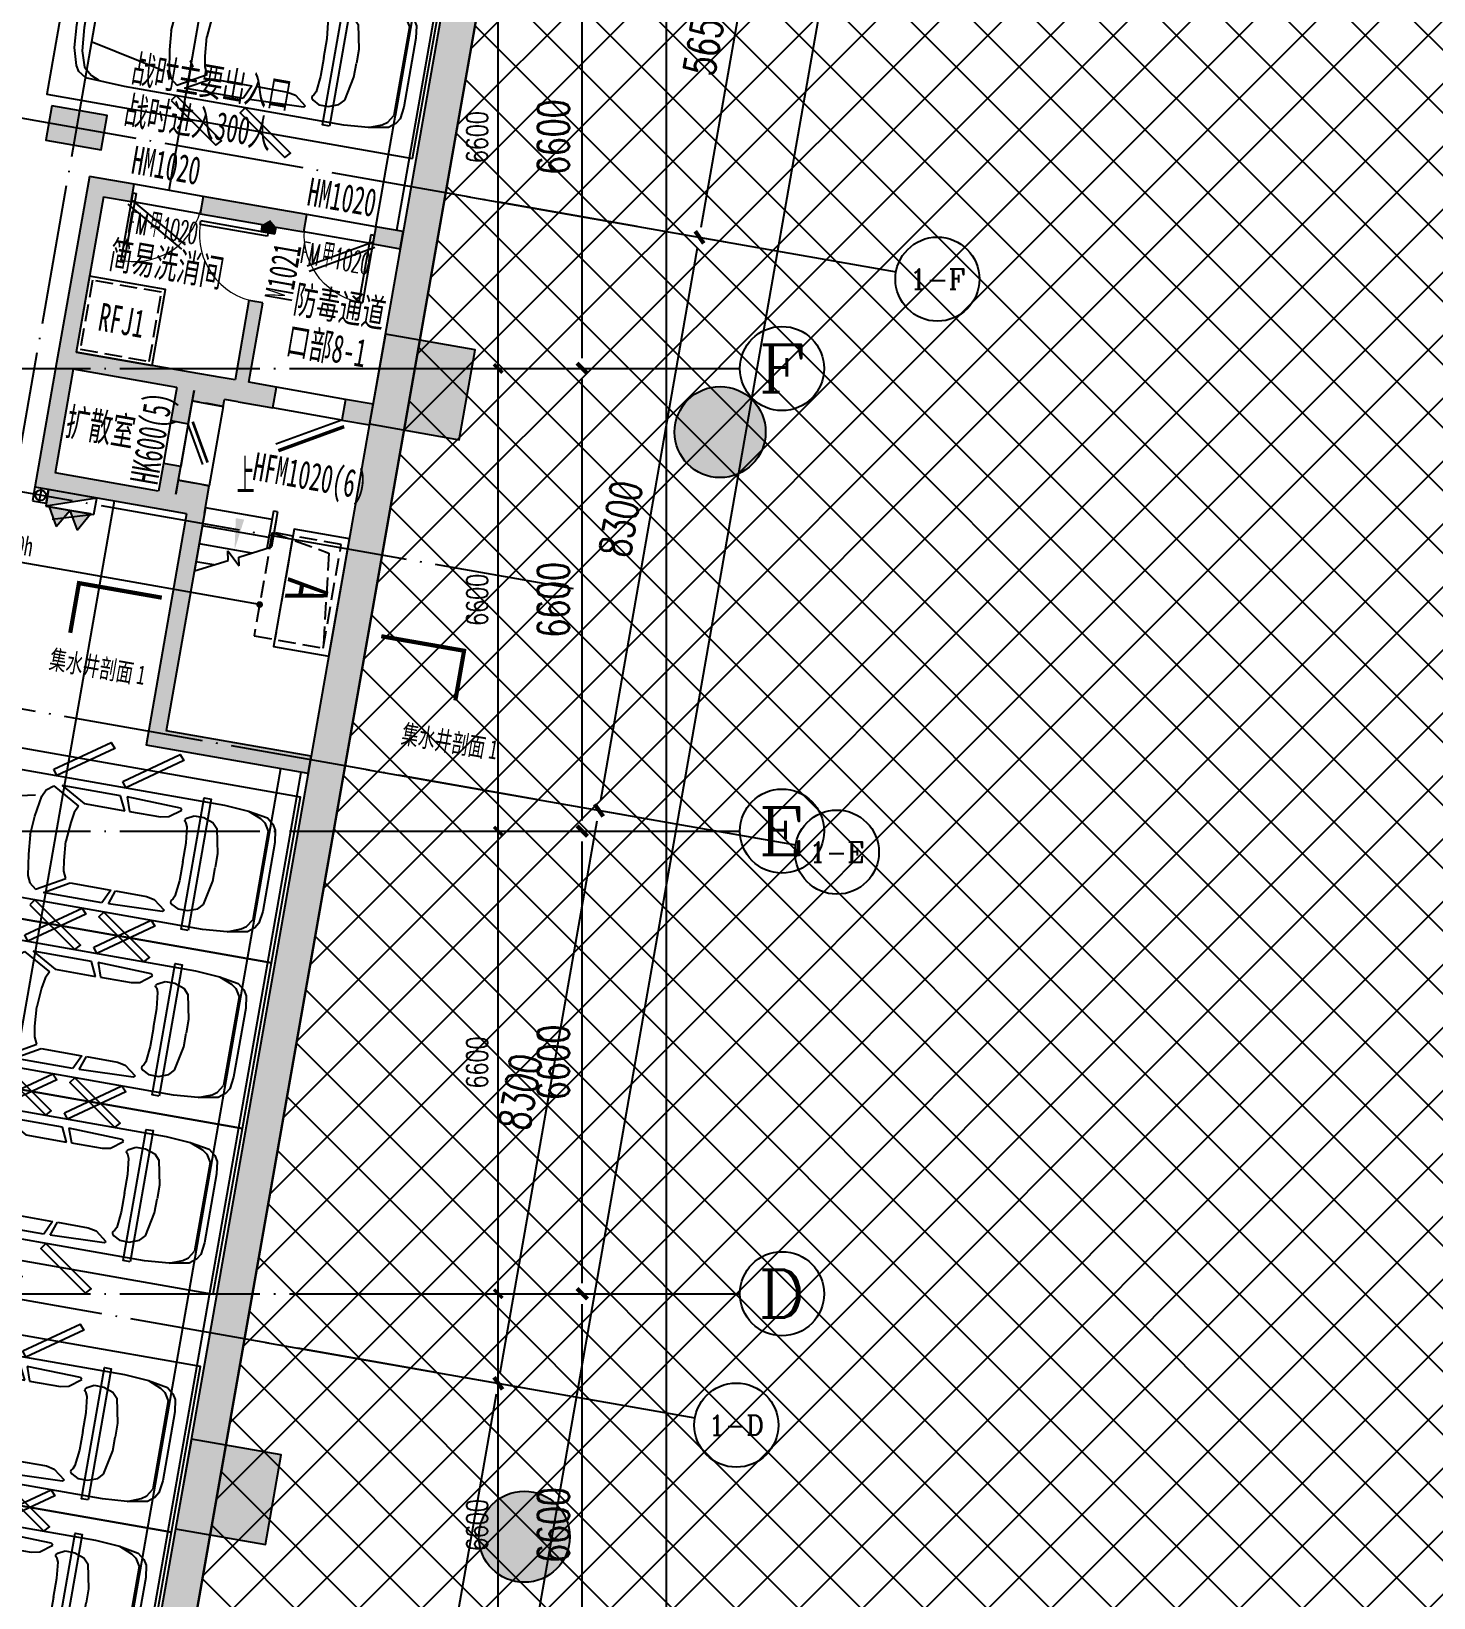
# Model space of a CAD drawing. Header units: millimetres. Extents: x 12325263 to 13848842, y -1463133 to 573208.
# Drawn here: x 12616184 to 12636197, y -1372023 to -1349676 of the extents above; entities that cross this region are included whole.
import ezdxf
from ezdxf.enums import TextEntityAlignment as Align

# ---------------------------------------------------------------- set-up
doc = ezdxf.new("R2010")
doc.units = ezdxf.units.MM
doc.header["$LTSCALE"] = 1000
for name, pattern in [('DASH', [0.35, 0.25, -0.1]), ('DOTE', [2.42, 2, -0.2, 0.02, -0.2]), ('地下室负三层平面图$0$-3F平面$0$$AUDIT_BAD_LTYPE2', [0])]:
    doc.linetypes.add(name, pattern=pattern)
for name, color, linetype in [('#s-灭火器', 20, 'Continuous'), ('A-ANNO-SYMB', 3, 'Continuous'), ('A-ANNO-TEXT', 7, 'Continuous'), ('A-AXIS', 16, 'DOTE'), ('A-COLS', 6, 'Continuous'), ('A-WALL', 5, 'Continuous'), ('A-WALL-PATT', 8, 'Continuous'), ('A_WALL(防火墙)', 151, 'Continuous'), ('AXIS', 3, 'Continuous'), ('AXIS_TEXT', 7, 'Continuous'), ('COLUMN', 5, 'Continuous'), ('DIM_SYMB', 3, 'Continuous'), ('DOOR_FIRE', 1, 'Continuous'), ('DOOR_FIRE_TEXT', 7, 'Continuous'), ('EQUIP_消火栓', 7, 'Continuous'), ('J-集水井', 40, 'Continuous'), ('PUB_DIM', 83, 'Continuous'), ('PUB_HATCH', 8, 'Continuous'), ('PUB_TEXT', 7, 'Continuous'), ('TH_TEXT', 7, 'Continuous'), ('VPIPE-消防中', 3, 'Continuous'), ('WINDOW_TEXT', 7, 'Continuous'), ('人防墙', 6, 'Continuous'), ('人防门', 60, 'Continuous'), ('人防门编号', 73, 'Continuous'), ('人防集水井', 62, 'Continuous'), ('商业酒店共享车位', 53, 'Continuous'), ('水条件', 1, 'Continuous'), ('水沟+分水线', 133, 'Continuous')]:
    doc.layers.add(name, color=color, linetype=linetype)
doc.layers.add('人防口部编号', color=2, linetype='Continuous', lineweight=15)
doc.layers.add('人防文字', color=3, linetype='Continuous', lineweight=15)
doc.styles.add('-黑体', font='simhei.ttf')
doc.styles.add('_TCH_AXIS', font='COMPLEX', dxfattribs={"bigfont": 'GBCBIG'})
doc.styles.add('_TCH_DIM', font='SIMPLEX.shx', dxfattribs={"width": 0.7, "bigfont": 'GBCBIG.shx'})
doc.styles.add('_TCH_DIM_T3', font='SIMPLEX.shx', dxfattribs={"width": 0.705882, "bigfont": 'GBCBIG.shx'})
doc.styles.add('_TCH_WINDOW', font='SIMPLEX', dxfattribs={"width": 0.7, "height": 3.5, "bigfont": 'GBCBIG'})
doc.styles.add('COMPLEX', font='COMPLEX')
doc.styles.add('宋体', font='', dxfattribs={"width": 0.65})
doc.styles.add('标注宋体', font='', dxfattribs={"width": 0.6})
doc.styles.get('宋体').set_extended_font_data('SimSun')
doc.styles.get('标注宋体').set_extended_font_data('NSimSun')
doc.dimstyles.new('_TCH_ARCH&&120', dxfattribs={"dimtxt": 306, "dimasz": 120, "dimexe": 300, "dimexo": 360, "dimgap": 147, "dimtad": 1, "dimdec": 0, "dimzin": 0, "dimdsep": 46, "dimtxsty": '_TCH_DIM_T3', "dimblk": 'ARCHTICK', "dimcen": 0.09, "dimclrt": 7, "dimazin": 2, "dimtfac": 1, "dimtdec": 0, "dimtix": 1, "dimtmove": 2, "dimatfit": 3, "dimfxl": 1, "dimfxlon": 1, "dimtolj": 1, "dimtzin": 0, "dimarcsym": 0})
doc.dimstyles.new('_TCH_ARCH&&150', dxfattribs={"dimtxt": 446.25, "dimasz": 150, "dimexe": 375, "dimexo": 450, "dimgap": 189.375, "dimtad": 1, "dimdec": 0, "dimzin": 0, "dimdsep": 46, "dimtxsty": '_TCH_DIM_T3', "dimblk": 'asdggshdfhsg_ArchTick', "dimcen": 0.09, "dimclrt": 7, "dimazin": 2, "dimtfac": 1, "dimtdec": 0, "dimtix": 1, "dimtmove": 2, "dimatfit": 3, "dimfxl": 1, "dimtolj": 1, "dimtzin": 0, "dimarcsym": 0})

# ---------------------------------------------------------------- blocks, each defined once
blk = doc.blocks.new('asdgafgfadagagfdhdagdgfasdgagadfgsdhgdRFJ1')
at = {"layer": '人防集水井'}
blk.add_lwpolyline([(-50, -1050), (1050, -1050), (1050, 50), (-50, 50)], close=True, dxfattribs=at)
at = {"layer": '人防集水井', "linetype": 'DASH'}
blk.add_lwpolyline([(0, -1000), (1000, -1000), (1000, 0), (0, 0)], close=True, dxfattribs=at)
at = {"layer": '人防集水井', "style": '标注宋体', "width": 0.6}
blk.add_text('RFJ1', height=400, dxfattribs=at).set_placement((186, -691))
blk = doc.blocks.new('asdgafgfadagagfdhdagdgf$DorLib2D$00000001')
for p, q in [((0.45, 0.975), (0.5, 0.975)), ((0.45, 0), (0.45, 0.975)), ((0.5, 0), (0.5, 0.975)), ((0.5, 0), (0.45, 0))]:
    blk.add_line(p, q)
at = {"lineweight": 13}
blk.add_arc((0.475, 0), 0.975, 91.4693, 180, dxfattribs=at)
blk = doc.blocks.new('asdgafgfadagagfdhdagdgfasdgagasdgdfgdsfh$DorLib2D$00000179')
at = {"color": 0}
for p, q in [((-0.54, 0.169), (0.326, 0.669)), ((-0.5, 0.1), (0.366, 0.6))]:
    blk.add_line(p, q, dxfattribs=at)
blk = doc.blocks.new('asdgafgfadagagfdhdagdgfasdgagasdgdfgdsfh$DorLib2D$00000190')
at = {"color": 0}
blk.add_line((-0.5, 0.187), (0.366, 0.687), dxfattribs=at)
at = {"color": 0, "const_width": 0.0625}
blk.add_lwpolyline([(-0.562, 0.296), (0.304, 0.796)], dxfattribs=at)
blk = doc.blocks.new('asdgafgfadagagfdhdagdgfasdgagasdgdfgdsfh$DorLib2D$00000191')
at = {"color": 0}
blk.add_line((-0.5, 0.15), (0.366, 0.65), dxfattribs=at)
at = {"color": 0, "const_width": 0.05}
blk.add_lwpolyline([(-0.55, 0.237), (0.316, 0.737)], dxfattribs=at)
blk = doc.blocks.new('asdgafgf20230228-rf3')
at = {"layer": 'PUB_HATCH'}
for points in [[(74238, 8301), (74035, 8590), (73568, 5931), (73741, 5952), (73849, 6085)], [(74238, 8301), (74632, 8232), (74675, 8478), (74035, 8590)], [(76645, 8132), (75660, 8305), (75617, 8059), (76503, 7903), (76616, 7968)], [(76700, 7869), (77094, 7799), (77137, 8046), (76645, 8132), (76616, 7968)], [(76503, 7903), (76486, 7805), (76683, 7770), (76700, 7869), (76616, 7968)], [(78516, 7804), (78122, 7873), (78079, 7627), (78473, 7557)], [(76311, 5653), (76510, 6785), (76313, 6820), (76114, 5687), (76195, 5571)], [(75429, 5638), (75474, 5800), (73849, 6085), (73741, 5952), (73805, 5839), (75283, 5579)], [(73741, 5952), (73568, 5931), (73257, 4158), (73546, 4361), (73805, 5839)], [(75283, 5579), (75200, 5107), (75446, 5063), (75529, 5536), (75429, 5638)], [(75803, 5556), (75917, 5722), (75474, 5800), (75429, 5638), (75529, 5536)], [(76195, 5571), (76114, 5687), (75917, 5722), (75803, 5556), (75964, 5409), (76161, 5374)], [(76161, 5374), (76653, 5288), (76705, 5583), (76311, 5653), (76195, 5571)], [(75529, 5536), (75503, 5388), (75946, 5310), (75964, 5409), (75803, 5556)], [(78084, 5341), (77690, 5410), (77638, 5115), (78032, 5046)], [(75270, 4059), (75339, 4453), (75093, 4496), (75023, 4102), (75140, 3997)], [(75140, 3997), (75023, 4102), (73546, 4361), (73257, 4158), (75128, 3830)], [(75678, 3784), (75747, 4178), (75304, 4256), (75270, 4059), (75457, 3873)], [(75457, 3873), (75270, 4059), (75140, 3997), (75128, 3830), (75423, 3778)], [(75457, 3873), (75423, 3778), (74844, 478), (75133, 681), (75678, 3784)], [(77202, 318), (75133, 681), (74844, 478), (77159, 72)]]:
    blk.add_hatch(color=256, dxfattribs=at).paths.add_polyline_path(points)
at = {"layer": 'DIM_SYMB'}
blk.add_lwpolyline([(76219, 3902, 0, 0, 0), (76107, 3262, 0, 120, 0), (76185, 3705, 0, 0, 0)], format="xyseb", dxfattribs=at)
at = {"layer": '人防墙'}
for p, q in [((74035, 8590), (73568, 5931)), ((74675, 8478), (74035, 8590)), ((74238, 8301), (73849, 6085)), ((74238, 8301), (74632, 8232)), ((74632, 8232), (74675, 8478)), ((75660, 8305), (75617, 8059)), ((76645, 8132), (75660, 8305)), ((75617, 8059), (76503, 7903)), ((77137, 8046), (76645, 8132)), ((77094, 7799), (77137, 8046)), ((76503, 7903), (76486, 7805)), ((76683, 7770), (76700, 7869)), ((76700, 7869), (77094, 7799)), ((78122, 7873), (78079, 7627)), ((78516, 7804), (78122, 7873)), ((76486, 7805), (76683, 7770)), ((78079, 7627), (78473, 7557)), ((78473, 7557), (78516, 7804)), ((76313, 6820), (76114, 5687)), ((76311, 5653), (76510, 6785)), ((76510, 6785), (76313, 6820)), ((75474, 5800), (73849, 6085)), ((73568, 5931), (73257, 4158)), ((73805, 5839), (73546, 4361)), ((75283, 5579), (73805, 5839)), ((75917, 5722), (75474, 5800)), ((76114, 5687), (75917, 5722)), ((76705, 5583), (76311, 5653)), ((75283, 5579), (75200, 5107)), ((75446, 5063), (75529, 5536)), ((75529, 5536), (75503, 5388)), ((75503, 5388), (75946, 5310)), ((75529, 5536), (75529, 5536)), ((75946, 5310), (75964, 5409)), ((76161, 5374), (75964, 5409)), ((76161, 5374), (76653, 5288)), ((76653, 5288), (76705, 5583)), ((77690, 5410), (77638, 5115)), ((78084, 5341), (77690, 5410)), ((78032, 5046), (78084, 5341)), ((75200, 5107), (75446, 5063)), ((77638, 5115), (78032, 5046)), ((75093, 4496), (75023, 4102)), ((75339, 4453), (75093, 4496)), ((75023, 4102), (73546, 4361)), ((75270, 4059), (75339, 4453)), ((75304, 4256), (75270, 4059)), ((75747, 4178), (75304, 4256)), ((75128, 3830), (73257, 4158)), ((75270, 4059), (75270, 4059)), ((75678, 3784), (75747, 4178)), ((75423, 3778), (75128, 3830)), ((75423, 3778), (74844, 478)), ((75678, 3784), (75133, 681)), ((77202, 318), (75133, 681)), ((77159, 72), (74844, 478)), ((77159, 72), (77202, 318))]:
    blk.add_line(p, q, dxfattribs=at)
at = {"layer": '人防门'}
for p, q in [((75660, 8305), (74675, 8478)), ((75617, 8059), (74632, 8232)), ((78122, 7873), (77137, 8046)), ((78079, 7627), (77094, 7799)), ((75503, 5388), (75304, 4256)), ((77690, 5410), (76705, 5583)), ((75946, 5310), (75747, 4178)), ((77638, 5115), (76653, 5288)), ((75200, 5107, 10), (75093, 4496, 10)), ((75446, 5063, 10), (75339, 4453, 10)), ((75692, 3863), (75534, 2963)), ((76643, 3696), (75692, 3863)), ((76663, 3814), (76570, 3284)), ((76722, 3804), (76635, 3304)), ((76722, 3804), (76663, 3814)), ((76598, 3440), (75647, 3607)), ((76702, 3685), (76635, 3304)), ((76356, 3218), (75602, 3350)), ((76018, 3113), (76012, 3248)), ((76012, 3248), (76175, 3034)), ((76170, 3160), (76635, 3304)), ((76175, 3034), (76170, 3160)), ((75534, 2963), (76018, 3113)), ((75812, 3050), (75557, 3094))]:
    blk.add_line(p, q, dxfattribs=at)
at = {"layer": '人防门', "linetype": 'DASH'}
for p, q in [((75946, 5310), (75503, 5388)), ((75304, 4256), (75747, 4178))]:
    blk.add_line(p, q, dxfattribs=at)
at = {"layer": '人防门'}
for name, p, xscale, yscale, zscale, rotation in [('asdgafgfadagagfdhdagdgfasdgagasdgdfgdsfh$DorLib2D$00000179', (75146, 8268), -1000, 1000, 250, 170.0409676875077), ('asdgafgfadagagfdhdagdgfasdgagasdgdfgdsfh$DorLib2D$00000179', (77608, 7836), 1000, 1000, 250, 170.0409676875059), ('asdgafgfadagagfdhdagdgfasdgagasdgdfgdsfh$DorLib2D$00000191', (77171, 5349), 1000, 1000, 300, 170.0409676875128), ('asdgafgfadagagfdhdagdgfasdgagasdgdfgdsfh$DorLib2D$00000190', (75269, 4780), 620, 620, 250, 260.0409676875417)]:
    blk.add_blockref(name, p, dxfattribs=dict(at, xscale=xscale, yscale=yscale, zscale=zscale, rotation=rotation))
ref = blk.add_blockref('asdgafgfadagagfdhdagdgf$DorLib2D$00000001', (76498, 7295), dxfattribs=dict(at, xscale=-1000, yscale=-1000, zscale=200, rotation=260.0409676875277))
ref.add_attrib('A', 'M1021', (76924, 6794), dxfattribs={"layer": 'WINDOW_TEXT', "height": 396.5, "rotation": 80.041, "style": '标注宋体', "width": 0.6})
at = {"layer": '人防集水井', "rotation": 350.0407726144446}
blk.add_blockref('asdgafgfadagagfdhdagdgfasdgagadfgsdhgdRFJ1', (74079, 7110), dxfattribs=at)
at = {"layer": 'TH_TEXT', "style": '_TCH_DIM', "width": 0.7}
blk.add_text('上', height=506, dxfattribs=at).set_placement((76137, 4057))
at = {"layer": '人防口部编号', "style": '标注宋体', "width": 0.6}
blk.add_text('口部8-1', height=400, rotation=350.0412, dxfattribs=at).set_placement((76825, 6063))
at = {"layer": '人防文字', "style": '标注宋体', "width": 0.6}
for s, rotation, p in [('战时主要出入口', 350.0412, (74619, 9942)), ('战时进入300人', 350.0412, (74514, 9352)), ('简易洗消间', 350.0412, (74296, 7289)), ('防毒通道', 350.0412, (76930, 6653)), ('扩散室', 350.0414, (73679, 4906, -31))]:
    blk.add_text(s, height=400, rotation=rotation, dxfattribs=at).set_placement(p)
at = {"layer": '人防门编号', "style": '标注宋体', "width": 0.6}
for s, rotation, p in [('HM1020', 350.0412, (74617, 8637)), ('HM1020', 350.0412, (77126, 8182)), ('HK600(5)', 80.041, (75005, 4177, -32)), ('HFM1020(6)', 350.0412, (76349, 4264, 0))]:
    blk.add_text(s, height=400, rotation=rotation, dxfattribs=at).set_placement(p)
blk = doc.blocks.new('_FZH')
blk.add_lwpolyline([(-0.5, -0.5), (0.5, -0.5), (0.5, 0.5), (-0.5, 0.5)], close=True)
at = {"layer": 'PUB_HATCH'}
blk.add_solid([(-0.5, -0.5), (0.5, -0.5), (-0.5, 0.5), (0.5, 0.5)], dxfattribs=at)
blk = doc.blocks.new('asdgadfg')
at = {"layer": 'A-COLS', "xscale": 500.00000000031, "yscale": 800.0000000025686, "zscale": 800.0000000025686, "rotation": 260.0413192127111}
blk.add_blockref('_FZH', (12532, 34833), dxfattribs=at)
blk = doc.blocks.new('asdfsafd')
at = {"layer": 'PUB_HATCH'}
blk.add_hatch(color=256, dxfattribs=at).paths.add_polyline_path([(34021, 100), (34441, -400), (48544, 79918), (48244, 80140), (48051, 80005)])
at = {"layer": 'A-WALL'}
for p, q in [((34021, 100), (48051, 80005)), ((34441, -400), (48544, 79918))]:
    blk.add_line(p, q, dxfattribs=at)
blk = doc.blocks.new('_AXISO')
blk.add_circle((0, 0), 0.5)
at = {"layer": 'AXIS_TEXT', "style": 'COMPLEX', "width": 1.041667}
blk.add_attdef('A', text='', height=0.56, dxfattribs=at).set_placement((-0.25, -0.28), (0.25, -0.28), align=Align.FIT)
blk = doc.blocks.new('asdggshdfhsg_ArchTick')
at = {"color": 0, "linetype": 'ByBlock', "const_width": 0.4}
blk.add_lwpolyline([(-0.5, -0.5), (0.5, 0.5)], dxfattribs=at)
blk = doc.blocks.new('*D5440')
at = {"layer": 'AXIS', "color": 0, "lineweight": -2, "transparency": 16777216}
for p, q in [((30691, 89948), (32623, 89608)), ((16040, -2664), (32227, 89526)), ((14452, -2538), (16384, -2877))]:
    blk.add_line(p, q, dxfattribs=at)
at = {"layer": 'Defpoints', "color": 0, "transparency": 16777216}
for p in [(30248, 90025), (32253, 89673), (14009, -2460)]:
    blk.add_point(p, dxfattribs=at)
at = {"layer": 'AXIS', "color": 0, "lineweight": -2, "transparency": 16777216, "xscale": 150, "yscale": 150, "zscale": 150}
for p, rotation in [((32253, 89673), 80.04131921271002), ((16015, -2812), 260.04131921271)]:
    blk.add_blockref('asdggshdfhsg_ArchTick', p, dxfattribs=dict(at, rotation=rotation))
at = {"layer": 'AXIS', "color": 7, "transparency": 16777216, "insert": (23728, 43502), "char_height": 446.2, "attachment_point": 5, "rotation": 80.0413, "style": '_TCH_DIM_T3'}
blk.add_mtext('\\A1;93900', dxfattribs=at)
blk = doc.blocks.new('*D5443')
at = {"layer": 'AXIS', "color": 0, "lineweight": -2, "transparency": 16777216}
for p, q in [((18759, 21987), (19575, 21844)), ((17796, 13882), (19179, 21761)), ((17323, 13812), (18139, 13669))]:
    blk.add_line(p, q, dxfattribs=at)
at = {"layer": 'Defpoints', "color": 0, "transparency": 16777216}
for p in [(18315, 22065), (19205, 21909), (16880, 13890)]:
    blk.add_point(p, dxfattribs=at)
at = {"layer": 'AXIS', "color": 0, "lineweight": -2, "transparency": 16777216, "xscale": 150, "yscale": 150, "zscale": 150}
for p, rotation in [((19205, 21909), 80.04131921271005), ((17770, 13734), 260.0413192127101)]:
    blk.add_blockref('asdggshdfhsg_ArchTick', p, dxfattribs=dict(at, rotation=rotation))
at = {"layer": 'AXIS', "color": 7, "transparency": 16777216, "insert": (18081, 17893), "char_height": 446.2, "attachment_point": 5, "rotation": 80.0413, "style": '_TCH_DIM_T3'}
blk.add_mtext('\\A1;8300', dxfattribs=at)
blk = doc.blocks.new('*D5444')
at = {"layer": 'AXIS', "color": 0, "lineweight": -2, "transparency": 16777216}
for p, q in [((20194, 30162), (21010, 30019)), ((19231, 22057), (20615, 29936)), ((18759, 21987), (19575, 21844))]:
    blk.add_line(p, q, dxfattribs=at)
at = {"layer": 'Defpoints', "color": 0, "transparency": 16777216}
for p in [(19751, 30240), (20641, 30084), (18315, 22065)]:
    blk.add_point(p, dxfattribs=at)
at = {"layer": 'AXIS', "color": 0, "lineweight": -2, "transparency": 16777216, "xscale": 150, "yscale": 150, "zscale": 150}
for p, rotation in [((20641, 30084), 80.04131921271001), ((19205, 21909), 260.04131921271)]:
    blk.add_blockref('asdggshdfhsg_ArchTick', p, dxfattribs=dict(at, rotation=rotation))
at = {"layer": 'AXIS', "color": 7, "transparency": 16777216, "insert": (19517, 26068), "char_height": 446.2, "attachment_point": 5, "rotation": 80.0413, "style": '_TCH_DIM_T3'}
blk.add_mtext('\\A1;8300', dxfattribs=at)
blk = doc.blocks.new('*D5445')
at = {"layer": 'AXIS', "color": 0, "lineweight": -2, "transparency": 16777216}
for p, q in [((21629, 38337), (22446, 38194)), ((20667, 30231), (22050, 38111)), ((20194, 30162), (21010, 30019))]:
    blk.add_line(p, q, dxfattribs=at)
at = {"layer": 'Defpoints', "color": 0, "transparency": 16777216}
for p in [(21186, 38415), (22076, 38259), (19751, 30240)]:
    blk.add_point(p, dxfattribs=at)
at = {"layer": 'AXIS', "color": 0, "lineweight": -2, "transparency": 16777216, "xscale": 150, "yscale": 150, "zscale": 150}
for p, rotation in [((22076, 38259), 80.04131921271002), ((20641, 30084), 260.04131921271)]:
    blk.add_blockref('asdggshdfhsg_ArchTick', p, dxfattribs=dict(at, rotation=rotation))
at = {"layer": 'AXIS', "color": 7, "transparency": 16777216, "insert": (20952, 34243), "char_height": 446.2, "attachment_point": 5, "rotation": 80.0413, "style": '_TCH_DIM_T3'}
blk.add_mtext('\\A1;8300', dxfattribs=at)
blk = doc.blocks.new('*D5446')
at = {"layer": 'AXIS', "color": 0, "lineweight": -2, "transparency": 16777216}
for p, q in [((22606, 43902), (23423, 43759)), ((22102, 38406), (23027, 43676)), ((21629, 38337), (22446, 38194))]:
    blk.add_line(p, q, dxfattribs=at)
at = {"layer": 'Defpoints', "color": 0, "transparency": 16777216}
for p in [(22163, 43980), (23053, 43824), (21186, 38415)]:
    blk.add_point(p, dxfattribs=at)
at = {"layer": 'AXIS', "color": 0, "lineweight": -2, "transparency": 16777216, "xscale": 150, "yscale": 150, "zscale": 150}
for p, rotation in [((23053, 43824), 80.04131921271004), ((22076, 38259), 260.0413192127101)]:
    blk.add_blockref('asdggshdfhsg_ArchTick', p, dxfattribs=dict(at, rotation=rotation))
at = {"layer": 'AXIS', "color": 7, "transparency": 16777216, "insert": (22158, 41112), "char_height": 446.2, "attachment_point": 5, "rotation": 80.0413, "style": '_TCH_DIM_T3'}
blk.add_mtext('\\A1;5650', dxfattribs=at)
blk = doc.blocks.new('_YZH')
blk.add_circle((0, 0), 0.5)
at = {"layer": 'PUB_HATCH', "const_width": 0.5}
blk.add_lwpolyline([(-0.25, 0, 1), (0.25, 0, 1)], format="xyb", close=True, dxfattribs=at)
blk = doc.blocks.new('asdfassdfg')
at = {"layer": 'A-COLS', "xscale": 1300, "yscale": 1300, "zscale": 1300}
for p in [(14567, 59193), (11773, 43433)]:
    blk.add_blockref('_YZH', p, dxfattribs=at)
at = {"layer": 'COLUMN', "color": 6, "xscale": 1299.999999999693, "yscale": 1299.999999999693, "zscale": 1299.999999999693, "rotation": 350.0413192126109}
for p in [(10317, 59837), (7549, 44074)]:
    blk.add_blockref('_FZH', p, dxfattribs=at)
blk = doc.blocks.new('asdfsfsdf')
at = {"color": 253, "linetype": '地下室负三层平面图$0$-3F平面$0$$AUDIT_BAD_LTYPE2', "transparency": 33554559, "extrusion": (0.000447791, 3.52996e-16, 1)}
for p, q in [((-725, -212, 0), (-825, -329, 0)), ((-500, -141, 0), (-725, -212, 0)), ((-169, -110, 0), (-500, -141, 0)), ((169, -110, 0), (-169, -110, 0)), ((169, -110, 0), (500, -141, 0)), ((500, -141, 0), (725, -212, 0)), ((725, -212, 0), (825, -329, 0)), ((-825, -329, 0), (-875, -447, 0)), ((-350, -259, 0), (-575, -1318, 0)), ((350, -259, 0), (575, -1318, 0)), ((825, -329, 0), (875, -447, 0)), ((-675, -1459, 0), (-750, -1553, 0)), ((-750, -1553, 0), (-525, -1953, 0)), ((-575, -1412, 0), (-675, -1459, 0)), ((-275, -1365, 0), (-575, -1412, 0)), ((0, -1341), (-275, -1365, 0)), ((0, -1341), (275, -1365, 0)), ((275, -1365, 0), (575, -1412, 0)), ((750, -1553, 0), (525, -1953, 0)), ((575, -1412, 0), (675, -1459, 0)), ((675, -1459, 0), (750, -1553, 0)), ((-775, -2518, 0), (-775, -1671, 0)), ((-775, -1671, 0), (-575, -2024, 0)), ((775, -1671, 0), (575, -2024, 0)), ((775, -2518, 0), (775, -1671, 0)), ((-525, -1953, 0), (-425, -1906, 0)), ((-425, -1906, 0), (-275, -1882, 0)), ((-275, -1882, 0), (0, -1859)), ((275, -1882, 0), (0, -1859)), ((425, -1906, 0), (275, -1882, 0)), ((525, -1953, 0), (425, -1906, 0)), ((-575, -2024, 0), (-575, -2612, 0)), ((575, -2024, 0), (575, -2612, 0)), ((-575, -2612, 0), (-775, -2518, 0)), ((-775, -2612, 0), (-575, -2682, 0)), ((-750, -3388, 0), (-775, -2612, 0)), ((575, -2612, 0), (775, -2518, 0)), ((775, -2612, 0), (575, -2682, 0)), ((750, -3388, 0), (775, -2612, 0)), ((-575, -2682, 0), (-575, -3129, 0)), ((575, -2682, 0), (575, -3129, 0)), ((-600, -3247, 0), (-725, -3412, 0)), ((-575, -3129, 0), (-600, -3247, 0)), ((575, -3129, 0), (600, -3247, 0)), ((600, -3247, 0), (725, -3412, 0)), ((-725, -3412, 0), (-750, -3388, 0)), ((-625, -3506, 0), (-675, -3600, 0)), ((-600, -3482, 0), (-625, -3506, 0)), ((-575, -3482, 0), (-600, -3482, 0)), ((-550, -3506, 0), (-575, -3482, 0)), ((-500, -3529, 0), (-550, -3506, 0)), ((-275, -3553, 0), (-500, -3529, 0)), ((0, -3553), (-275, -3553, 0)), ((0, -3553), (275, -3553, 0)), ((275, -3553, 0), (500, -3529, 0)), ((500, -3529, 0), (550, -3506, 0)), ((550, -3506, 0), (575, -3482, 0)), ((575, -3482, 0), (600, -3482, 0)), ((600, -3482, 0), (625, -3506, 0)), ((625, -3506, 0), (675, -3600, 0)), ((725, -3412, 0), (750, -3388, 0)), ((-675, -3600, 0), (-675, -3741, 0)), ((-675, -3741, 0), (-625, -3882, 0)), ((675, -3741, 0), (625, -3882, 0)), ((675, -3600, 0), (675, -3741, 0)), ((-625, -3882, 0), (-550, -3953, 0)), ((-550, -3953, 0), (-200, -4024, 0)), ((550, -3953, 0), (200, -4024, 0)), ((625, -3882, 0), (550, -3953, 0)), ((-200, -4024, 0), (0, -4024)), ((200, -4024, 0), (0, -4024)), ((-875, -4353, 0), (-800, -4541, 0)), ((875, -4353, 0), (800, -4541, 0)), ((-800, -4541, 0), (-750, -4612, 0)), ((-750, -4612, 0), (-641, -4680, 0)), ((641, -4680, 0), (-641, -4680, 0)), ((750, -4612, 0), (641, -4680, 0)), ((800, -4541, 0), (750, -4612, 0))]:
    blk.add_line(p, q, dxfattribs=at)
for points in [[(-475, -24), (-150, 0), (150, 0), (475, -24), (725, -94), (800, -141), (875, -259), (900, -824), (900, -4000), (875, -4353), (825, -4635), (750, -4729), (675, -4776), (500, -4800), (-500, -4800), (-675, -4776), (-750, -4729), (-825, -4635), (-875, -4353), (-900, -4000), (-900, -824), (-875, -259), (-800, -141), (-725, -94)], [(-982, -1513), (-1500, -2253), (-1425, -2321), (-900, -1571)]]:
    blk.add_lwpolyline(points, close=True, dxfattribs=at)
at = {"color": 253, "linetype": '地下室负三层平面图$0$-3F平面$0$$AUDIT_BAD_LTYPE2', "transparency": 33554559, "extrusion": (0.000447791, 3.52996e-16, 1), "elevation": 0}
for points in [[(982, -1513), (1500, -2253), (1425, -2321), (900, -1571)], [(-900, -2571), (-982, -2513), (-1500, -3253), (-1425, -3321)], [(982, -2513), (1500, -3253), (1425, -3321), (900, -2571)]]:
    blk.add_lwpolyline(points, close=True, dxfattribs=at)
blk = doc.blocks.new('A$C06465456')
for points in [[(0, 5300), (2400, 5300), (2400, 0), (0, 0)], [(250, 4050), (250, 3950), (2150, 3950), (2150, 4050)]]:
    blk.add_lwpolyline(points, close=True)
at = {"xscale": -1, "rotation": 180}
blk.add_blockref('asdfsfsdf', (1200, 250), dxfattribs=at)
blk = doc.blocks.new('管位')
at = {"layer": '水条件'}
blk.add_line((12573126, 675360), (12573126, 675160), dxfattribs=at)
blk.add_lwpolyline([(12573026, 675360), (12573226, 675360), (12573226, 675160), (12573026, 675160)], close=True, dxfattribs=at)
blk = doc.blocks.new('灭火器')
at = {"layer": '#s-灭火器', "ltscale": 1000}
for points in [[(292444, 59707), (292144, 59707), (292294, 59447)], [(292744, 59707), (292444, 59707), (292594, 59447)]]:
    blk.add_hatch(color=256, dxfattribs=at).paths.add_polyline_path(points)
for points in [[(292294, 59447), (292444, 59707), (292144, 59707)], [(292594, 59447), (292744, 59707), (292444, 59707)]]:
    blk.add_lwpolyline(points, close=True, dxfattribs=at)
blk = doc.blocks.new('$TWTSYS$00000508')
for p, q in [((-0.5, 0.5), (0.324, 1.224)), ((-0.5, 0.5), (-0.5, -0.5)), ((-0.5, -0.5), (0.5, 0.5)), ((0.5, 0.5), (-0.5, 0.5)), ((0.5, -0.5), (0.5, 0.5)), ((-0.5, -0.5), (0.5, -0.5))]:
    blk.add_line(p, q)
blk.add_solid([(0.5, -0.5), (0.5, 0.5), (-0.5, -0.5)])
blk = doc.blocks.new('消火栓')
at = {"layer": '#s-灭火器', "rotation": 180.0000000000001}
blk.add_blockref('灭火器', (12864422, 734932), dxfattribs=at)
at = {"layer": 'EQUIP_消火栓', "xscale": 700, "yscale": 240, "zscale": 700}
blk.add_blockref('$TWTSYS$00000508', (12571978, 675105), dxfattribs=at)
blk = doc.blocks.new('asdfsadfasdfsa')
at = {"layer": 'VPIPE-消防中'}
blk.add_circle((58118, -858), 75, dxfattribs=at)
at = {"rotation": 170.0413192113455}
blk.add_blockref('消火栓', (12557861, -1510194), dxfattribs=at)
at = {"layer": '水条件', "xscale": -1, "rotation": 170.0413192113455}
blk.add_blockref('管位', (-12208787, 2838599), dxfattribs=at)
blk = doc.blocks.new('*D5273')
at = {"layer": 'AXIS', "color": 0, "lineweight": -2, "transparency": 16777216}
for p, q in [((12487317, 1078990), (12492192, 1078990)), ((12491817, 996140), (12491817, 1078840)), ((12487317, 995990), (12492192, 995990))]:
    blk.add_line(p, q, dxfattribs=at)
at = {"layer": 'Defpoints', "color": 0, "transparency": 16777216}
for p in [(12486867, 1078990), (12491817, 1078990), (12486867, 995990)]:
    blk.add_point(p, dxfattribs=at)
at = {"layer": 'AXIS', "color": 0, "lineweight": -2, "transparency": 16777216, "xscale": 150, "yscale": 150, "zscale": 150}
for p, rotation in [((12491817, 1078990), 90), ((12491817, 995990), 270)]:
    blk.add_blockref('asdggshdfhsg_ArchTick', p, dxfattribs=dict(at, rotation=rotation))
at = {"layer": 'AXIS', "color": 7, "transparency": 16777216, "insert": (12491404, 1037490), "char_height": 446.2, "attachment_point": 5, "rotation": 90, "style": '_TCH_DIM_T3'}
blk.add_mtext('\\A1;83000', dxfattribs=at)
blk = doc.blocks.new('*D5277')
at = {"layer": 'AXIS', "color": 0, "lineweight": -2, "transparency": 16777216}
for p, q in [((12487316.81071, 1014189.75909), (12490991.81071, 1014189.75909)), ((12490616.81071, 1007739.75909), (12490616.81071, 1014039.75909)), ((12487316.81071, 1007589.75909), (12490991.81071, 1007589.75909))]:
    blk.add_line(p, q, dxfattribs=at)
at = {"layer": 'Defpoints', "color": 0, "transparency": 16777216}
for p in [(12486866.81071, 1014189.75909), (12490616.81071, 1014189.75909), (12486866.81071, 1007589.75909)]:
    blk.add_point(p, dxfattribs=at)
at = {"layer": 'AXIS', "color": 0, "lineweight": -2, "transparency": 16777216, "xscale": 150, "yscale": 150, "zscale": 150}
for p, rotation in [((12490616.81071, 1014189.75909), 90), ((12490616.81071, 1007589.75909), 270)]:
    blk.add_blockref('asdggshdfhsg_ArchTick', p, dxfattribs=dict(at, rotation=rotation))
at = {"layer": 'AXIS', "color": 7, "transparency": 16777216, "insert": (12490204.31071, 1010889.75909), "char_height": 446.25, "attachment_point": 5, "rotation": 90, "style": '_TCH_DIM_T3'}
blk.add_mtext('\\A1;6600', dxfattribs=at)
blk = doc.blocks.new('*D5278')
at = {"layer": 'AXIS', "color": 0, "lineweight": -2, "transparency": 16777216}
for p, q in [((12487316.81071, 1020789.75909), (12490991.81071, 1020789.75909)), ((12490616.81071, 1014339.75909), (12490616.81071, 1020639.75909)), ((12487316.81071, 1014189.75909), (12490991.81071, 1014189.75909))]:
    blk.add_line(p, q, dxfattribs=at)
at = {"layer": 'Defpoints', "color": 0, "transparency": 16777216}
for p in [(12486866.81071, 1020789.75909), (12490616.81071, 1020789.75909), (12486866.81071, 1014189.75909)]:
    blk.add_point(p, dxfattribs=at)
at = {"layer": 'AXIS', "color": 0, "lineweight": -2, "transparency": 16777216, "xscale": 150, "yscale": 150, "zscale": 150}
for p, rotation in [((12490616.81071, 1020789.75909), 90), ((12490616.81071, 1014189.75909), 270)]:
    blk.add_blockref('asdggshdfhsg_ArchTick', p, dxfattribs=dict(at, rotation=rotation))
at = {"layer": 'AXIS', "color": 7, "transparency": 16777216, "insert": (12490204.31071, 1017489.75909), "char_height": 446.25, "attachment_point": 5, "rotation": 90, "style": '_TCH_DIM_T3'}
blk.add_mtext('\\A1;6600', dxfattribs=at)
blk = doc.blocks.new('*D5279')
at = {"layer": 'AXIS', "color": 0, "lineweight": -2, "transparency": 16777216}
for p, q in [((12487316.81071, 1027389.75909), (12490991.81071, 1027389.75909)), ((12490616.81071, 1020939.75909), (12490616.81071, 1027239.75909)), ((12487316.81071, 1020789.75909), (12490991.81071, 1020789.75909))]:
    blk.add_line(p, q, dxfattribs=at)
at = {"layer": 'Defpoints', "color": 0, "transparency": 16777216}
for p in [(12486866.81071, 1027389.75909), (12490616.81071, 1027389.75909), (12486866.81071, 1020789.75909)]:
    blk.add_point(p, dxfattribs=at)
at = {"layer": 'AXIS', "color": 0, "lineweight": -2, "transparency": 16777216, "xscale": 150, "yscale": 150, "zscale": 150}
for p, rotation in [((12490616.81071, 1027389.75909), 90), ((12490616.81071, 1020789.75909), 270)]:
    blk.add_blockref('asdggshdfhsg_ArchTick', p, dxfattribs=dict(at, rotation=rotation))
at = {"layer": 'AXIS', "color": 7, "transparency": 16777216, "insert": (12490204.31071, 1024089.75909), "char_height": 446.25, "attachment_point": 5, "rotation": 90, "style": '_TCH_DIM_T3'}
blk.add_mtext('\\A1;6600', dxfattribs=at)
blk = doc.blocks.new('*D5280')
at = {"layer": 'AXIS', "color": 0, "lineweight": -2, "transparency": 16777216}
for p, q in [((12487316.81071, 1033989.75909), (12490991.81071, 1033989.75909)), ((12490616.81071, 1027539.75909), (12490616.81071, 1033839.75909)), ((12487316.81071, 1027389.75909), (12490991.81071, 1027389.75909))]:
    blk.add_line(p, q, dxfattribs=at)
at = {"layer": 'Defpoints', "color": 0, "transparency": 16777216}
for p in [(12486866.81071, 1033989.75909), (12490616.81071, 1033989.75909), (12486866.81071, 1027389.75909)]:
    blk.add_point(p, dxfattribs=at)
at = {"layer": 'AXIS', "color": 0, "lineweight": -2, "transparency": 16777216, "xscale": 150, "yscale": 150, "zscale": 150}
for p, rotation in [((12490616.81071, 1033989.75909), 90), ((12490616.81071, 1027389.75909), 270)]:
    blk.add_blockref('asdggshdfhsg_ArchTick', p, dxfattribs=dict(at, rotation=rotation))
at = {"layer": 'AXIS', "color": 7, "transparency": 16777216, "insert": (12490204.31071, 1030689.75909), "char_height": 446.25, "attachment_point": 5, "rotation": 90, "style": '_TCH_DIM_T3'}
blk.add_mtext('\\A1;6600', dxfattribs=at)
blk = doc.blocks.new('dfgsdfgsg')
at = {"layer": 'J-集水井', "color": 251, "linetype": 'Continuous'}
blk.add_lwpolyline([(1600, 1100), (-100, 1100), (-100, 300), (1600, 300)], close=True, dxfattribs=at)
at = {"layer": 'J-集水井', "linetype": 'DASH'}
blk.add_lwpolyline([(1500, 1000), (0, 1000), (0, 0), (1500, 0)], close=True, dxfattribs=at)
for points in [[(0, 0), (151, 847), (1500, 1000)], [(0, 300), (1500, 300)]]:
    blk.add_lwpolyline(points, dxfattribs=at)
at = {"layer": 'J-集水井', "color": 7, "style": '-黑体', "width": 0.8}
blk.add_text('A', height=600, rotation=0, dxfattribs=at).set_placement((575, 336))
blk = doc.blocks.new('_ArchTick')
at = {"color": 0, "linetype": 'ByBlock', "const_width": 0.4}
blk.add_lwpolyline([(-0.5, -0.5), (0.5, 0.5)], dxfattribs=at)
blk = doc.blocks.new('*D3723')
at = {"layer": 'Defpoints', "color": 0, "transparency": 16777216}
for p in [(12619246.81071, -1367686.78575), (12622846.81071, -1367686.78575), (12619246.81071, -1374286.78575)]:
    blk.add_point(p, dxfattribs=at)
at = {"layer": 'PUB_DIM', "color": 0, "lineweight": -2, "transparency": 16777216}
for p, q in [((12622845.81071, -1367686.78575), (12623146.81071, -1367686.78575)), ((12622846.81071, -1374286.78575), (12622846.81071, -1367686.78575)), ((12622845.81071, -1374286.78575), (12623146.81071, -1374286.78575))]:
    blk.add_line(p, q, dxfattribs=at)
at = {"layer": 'PUB_DIM', "color": 0, "lineweight": -2, "transparency": 16777216, "xscale": 120, "yscale": 120, "zscale": 120}
for p, rotation in [((12622846.81071, -1367686.78575), 90), ((12622846.81071, -1374286.78575), 270)]:
    blk.add_blockref('_ArchTick', p, dxfattribs=dict(at, rotation=rotation))
at = {"layer": 'PUB_DIM', "color": 7, "transparency": 16777216, "insert": (12622546.81071, -1370986.78575), "char_height": 306, "attachment_point": 5, "rotation": 90, "style": '_TCH_DIM_T3'}
blk.add_mtext('\\A1;6600', dxfattribs=at)
blk = doc.blocks.new('*D3724')
at = {"layer": 'Defpoints', "color": 0, "transparency": 16777216}
for p in [(12619246.81071, -1361086.78575), (12622846.81071, -1361086.78575), (12619246.81071, -1367686.78575)]:
    blk.add_point(p, dxfattribs=at)
at = {"layer": 'PUB_DIM', "color": 0, "lineweight": -2, "transparency": 16777216}
for p, q in [((12622845.81071, -1361086.78575), (12623146.81071, -1361086.78575)), ((12622846.81071, -1367686.78575), (12622846.81071, -1361086.78575)), ((12622845.81071, -1367686.78575), (12623146.81071, -1367686.78575))]:
    blk.add_line(p, q, dxfattribs=at)
at = {"layer": 'PUB_DIM', "color": 0, "lineweight": -2, "transparency": 16777216, "xscale": 120, "yscale": 120, "zscale": 120}
for p, rotation in [((12622846.81071, -1361086.78575), 90), ((12622846.81071, -1367686.78575), 270)]:
    blk.add_blockref('_ArchTick', p, dxfattribs=dict(at, rotation=rotation))
at = {"layer": 'PUB_DIM', "color": 7, "transparency": 16777216, "insert": (12622546.81071, -1364386.78575), "char_height": 306, "attachment_point": 5, "rotation": 90, "style": '_TCH_DIM_T3'}
blk.add_mtext('\\A1;6600', dxfattribs=at)
blk = doc.blocks.new('*D3725')
at = {"layer": 'Defpoints', "color": 0, "transparency": 16777216}
for p in [(12619246.81071, -1354486.78575), (12622846.81071, -1354486.78575), (12619246.81071, -1361086.78575)]:
    blk.add_point(p, dxfattribs=at)
at = {"layer": 'PUB_DIM', "color": 0, "lineweight": -2, "transparency": 16777216}
for p, q in [((12622845.81071, -1354486.78575), (12623146.81071, -1354486.78575)), ((12622846.81071, -1361086.78575), (12622846.81071, -1354486.78575)), ((12622845.81071, -1361086.78575), (12623146.81071, -1361086.78575))]:
    blk.add_line(p, q, dxfattribs=at)
at = {"layer": 'PUB_DIM', "color": 0, "lineweight": -2, "transparency": 16777216, "xscale": 120, "yscale": 120, "zscale": 120}
for p, rotation in [((12622846.81071, -1354486.78575), 90), ((12622846.81071, -1361086.78575), 270)]:
    blk.add_blockref('_ArchTick', p, dxfattribs=dict(at, rotation=rotation))
at = {"layer": 'PUB_DIM', "color": 7, "transparency": 16777216, "insert": (12622546.81071, -1357786.78575), "char_height": 306, "attachment_point": 5, "rotation": 90, "style": '_TCH_DIM_T3'}
blk.add_mtext('\\A1;6600', dxfattribs=at)
blk = doc.blocks.new('*D3726')
at = {"layer": 'Defpoints', "color": 0, "transparency": 16777216}
for p in [(12619246.81071, -1347886.78575), (12622846.81071, -1347886.78575), (12619246.81071, -1354486.78575)]:
    blk.add_point(p, dxfattribs=at)
at = {"layer": 'PUB_DIM', "color": 0, "lineweight": -2, "transparency": 16777216}
for p, q in [((12622845.81071, -1347886.78575), (12623146.81071, -1347886.78575)), ((12622846.81071, -1354486.78575), (12622846.81071, -1347886.78575)), ((12622845.81071, -1354486.78575), (12623146.81071, -1354486.78575))]:
    blk.add_line(p, q, dxfattribs=at)
at = {"layer": 'PUB_DIM', "color": 0, "lineweight": -2, "transparency": 16777216, "xscale": 120, "yscale": 120, "zscale": 120}
for p, rotation in [((12622846.81071, -1347886.78575), 90), ((12622846.81071, -1354486.78575), 270)]:
    blk.add_blockref('_ArchTick', p, dxfattribs=dict(at, rotation=rotation))
at = {"layer": 'PUB_DIM', "color": 7, "transparency": 16777216, "insert": (12622546.81071, -1351186.78575), "char_height": 306, "attachment_point": 5, "rotation": 90, "style": '_TCH_DIM_T3'}
blk.add_mtext('\\A1;6600', dxfattribs=at)
blk = doc.blocks.new('$DorLib2D$00000001')
for p, q in [((0.45, 0.975), (0.5, 0.975)), ((0.45, 0), (0.45, 0.975)), ((0.5, 0), (0.5, 0.975)), ((0.5, 0), (0.45, 0))]:
    blk.add_line(p, q)
at = {"lineweight": 13}
blk.add_arc((0.475, 0), 0.975, 91.4693, 180, dxfattribs=at)
blk = doc.blocks.new('asdfadfgsdg')
at = {"layer": 'A-AXIS'}
for p, q in [((22247, 91430.3), (4866.7, -7555.5)), ((21186.1, 38414.9), (6783, 40943.9)), ((20278.2, 33244), (5875, 35773)), ((19750.7, 30240), (5347.6, 32768.9)), ((18315.4, 22065), (3912.2, 24594))]:
    blk.add_line(p, q, dxfattribs=at)
at = {"layer": 'AXIS'}
for p, q in [((18754.5, 38841.9), (24881.4, 37766.1)), ((17319.1, 30666.9), (23446, 29591.2)), ((15883.7, 22492), (22010.6, 21416.2))]:
    blk.add_line(p, q, dxfattribs=at)
ref = blk.add_blockref('_AXISO', (25472.3, 37662.3), dxfattribs=dict(at, xscale=1200, yscale=1200, zscale=1200))
ref.add_attrib('A', '1-F', dxfattribs={"layer": 'AXIS_TEXT', "height": 290.39, "style": '_TCH_AXIS'}).set_placement((25078.2, 37517.1), (25866.5, 37517.1), align=Align.FIT)
ref = blk.add_blockref('_AXISO', (24037, 29487.4), dxfattribs=dict(at, xscale=1200, yscale=1200, zscale=1200))
ref.add_attrib('A', '1-E', dxfattribs={"layer": 'AXIS_TEXT', "height": 290.39, "style": '_TCH_AXIS'}).set_placement((23642.9, 29342.2), (24431.1, 29342.2), align=Align.FIT)
ref = blk.add_blockref('_AXISO', (22601.6, 21312.5), dxfattribs=dict(at, xscale=1200, yscale=1200, zscale=1200))
ref.add_attrib('A', '1-D', dxfattribs={"layer": 'AXIS_TEXT', "height": 285.97, "style": '_TCH_AXIS'}).set_placement((22206.7, 21169.5), (22996.5, 21169.5), align=Align.FIT)
for p1, p2, distance, picture, middle in [((14009.2, -2459.8), (30248.1, 90025.4), -2036, '*D5440', (23727.7, 43502)), ((21186.1, 38414.9), (22163.2, 43979.8), -903.6, '*D5446', (22158.4, 41112.4)), ((19750.7, 30240), (21186.1, 38414.9), -903.6, '*D5445', (20952.2, 34242.5)), ((18315.4, 22065), (19750.7, 30240), -903.6, '*D5444', (19516.8, 26067.6)), ((16880, 13890.1), (18315.4, 22065), -903.6, '*D5443', (18081.4, 17892.6))]:
    dim = blk.add_aligned_dim(p1=p1, p2=p2, distance=distance, dimstyle='_TCH_ARCH&&150', dxfattribs=at)
    dim.commit()
    dim.dimension.update_dxf_attribs({"geometry": picture, "text_midpoint": middle})
blk = doc.blocks.new('qlzw')
at = {"layer": 'A-AXIS'}
for p, q in [((12411416.8, 1027389.8), (12486866.8, 1027389.8)), ((12411416.8, 1020789.8), (12486866.8, 1020789.8)), ((12411416.8, 1014189.8), (12486866.8, 1014189.8))]:
    blk.add_line(p, q, dxfattribs=at)
at = {"layer": 'AXIS'}
for p, q in [((12486866.8, 1027389.8), (12492866.8, 1027389.8)), ((12486866.8, 1020789.8), (12492866.8, 1020789.8)), ((12486866.8, 1014189.8), (12492866.8, 1014189.8))]:
    blk.add_line(p, q, dxfattribs=at)
ref = blk.add_blockref('_AXISO', (12493466.8, 1027389.8), dxfattribs=dict(at, xscale=1200, yscale=1200, zscale=1200))
ref.add_attrib('A', 'F', dxfattribs={"layer": 'AXIS_TEXT', "height": 678.8, "style": '_TCH_AXIS', "width": 1.3125}).set_placement((12493127.4, 1027050.3), (12493806.2, 1027050.3), align=Align.FIT)
ref = blk.add_blockref('_AXISO', (12493466.8, 1020789.8), dxfattribs=dict(at, xscale=1200, yscale=1200, zscale=1200))
ref.add_attrib('A', 'E', dxfattribs={"layer": 'AXIS_TEXT', "height": 678.8, "style": '_TCH_AXIS', "width": 1.3125}).set_placement((12493127.4, 1020450.3), (12493806.2, 1020450.3), align=Align.FIT)
ref = blk.add_blockref('_AXISO', (12493466.8, 1014189.8), dxfattribs=dict(at, xscale=1200, yscale=1200, zscale=1200))
ref.add_attrib('A', 'D', dxfattribs={"layer": 'AXIS_TEXT', "height": 678.8, "style": '_TCH_AXIS', "width": 1.235294}).set_placement((12493127.4, 1013850.3), (12493806.2, 1013850.3), align=Align.FIT)
for p1, p2, distance, picture, middle in [((12486866.8, 995989.8), (12486866.8, 1078989.8), -4950, '*D5273', (12491404.3, 1037489.8)), ((12486866.8, 1027389.8), (12486866.8, 1033989.8), -3750, '*D5280', (12490204.3, 1030689.8)), ((12486866.8, 1020789.8), (12486866.8, 1027389.8), -3750, '*D5279', (12490204.3, 1024089.8)), ((12486866.8, 1014189.8), (12486866.8, 1020789.8), -3750, '*D5278', (12490204.3, 1017489.8)), ((12486866.8, 1007589.8), (12486866.8, 1014189.8), -3750, '*D5277', (12490204.3, 1010889.8))]:
    dim = blk.add_aligned_dim(p1=p1, p2=p2, distance=distance, dimstyle='_TCH_ARCH&&150', dxfattribs=at)
    dim.commit()
    dim.dimension.update_dxf_attribs({"geometry": picture, "text_midpoint": middle})

msp = doc.modelspace()

# ---------------------------------------------------------------- hatches: boundary and pattern name
at = {"layer": 'A-WALL-PATT'}
h = msp.add_hatch(dxfattribs=at)
h.set_pattern_fill('ANSI37', color=252, scale=400)
h.set_pattern_definition([(45, (0, 0), (-449.012806, 449.012806), []), (135, (0, 0), (-449.012806, -449.012806), [])])
h.paths.add_polyline_path([(12504241.6, -1283958), (12637591.6, -1283958), (12637591.6, -1405608), (12504241.6, -1405608)])
h.paths.add_polyline_path([(12536667.4, -1284257.5), (12508912.2, -1303721.7), (12510476.6, -1305952.6), (12510476.6, -1360683.5), (12523697, -1360697.5), (12523657.2, -1398386.8), (12613949.5, -1398386.7), (12628138.6, -1317575.9), (12611264, -1314613), (12574996.8, -1314613), (12574997.8, -1307236.8), (12568296.8, -1307236.8), (12568296.8, -1310085.9), (12554779.2, -1310084.1)], flags=16)

# ---------------------------------------------------------------- linework, layer by layer
msp.add_line((12622052.6, -1347032.9), (12621376.2, -1350885.3))
at = {"layer": 'A-ANNO-SYMB', "const_width": 60}
for points in [[(12618045.6, -1357756.1), (12616863.6, -1357548.6), (12616739.1, -1358257.8)], [(12622235.2, -1359222.8), (12622359.7, -1358513.6), (12621177.8, -1358306.1)]]:
    msp.add_lwpolyline(points, dxfattribs=at)
at = {"layer": 'A-WALL-PATT', "color": 252}
msp.add_lwpolyline([(12536667.4, -1284257.5), (12508912.2, -1303721.7), (12510476.6, -1305952.6), (12510476.6, -1360683.5), (12523697, -1360697.5), (12523657.2, -1398386.8), (12613949.5, -1398386.7), (12628138.6, -1317575.9), (12611264, -1314613), (12574996.8, -1314613), (12574997.8, -1307236.8), (12568296.8, -1307236.8), (12568296.8, -1310085.9), (12554779.2, -1310084.1)], close=True, dxfattribs=at)
at = {"layer": 'AXIS'}
for p, q in [((12616697.3, -1357370), (12613223.4, -1356757.5)), ((12619441.9, -1357853.9), (12616697.3, -1357370))]:
    msp.add_line(p, q, dxfattribs=at)
at = {"layer": 'AXIS', "const_width": 48}
msp.add_lwpolyline([(12619464.4, -1357862.1, 1), (12619419.3, -1357845.7, 1)], format="xyb", close=True, dxfattribs=at)
at = {"layer": '水沟+分水线'}
for p, q in [((12623475.8, -1321579.9), (12618144.2, -1351945.1)), ((12617366.1, -1356377.3), (12611529.3, -1389618.9))]:
    msp.add_line(p, q, dxfattribs=at)
for points in [[(12621099, -1352464), (12623891.9, -1336557.4), (12624187.4, -1336609.2), (12621394.4, -1352515.9)], [(12619741.6, -1360195.7), (12615599.5, -1383785.1), (12615895, -1383836.9), (12620036.8, -1360247.5)]]:
    msp.add_lwpolyline(points, dxfattribs=at)

# ---------------------------------------------------------------- block references
for name, p in [('asdgadfg', (12604296.8, -1385886.8)), ('asdfsafd', (12579508.3, -1397986.7)), ('asdfsadfasdfsa', (12558196.8, -1355436.8)), ('asdfadfgsdg', (12603643.4, -1390874)), ('asdfassdfg', (12611446.8, -1414586.8))]:
    msp.add_blockref(name, p)
at = {"layer": 'A_WALL(防火墙)'}
msp.add_blockref('qlzw', (133430, -2381876.5), dxfattribs=at)
at = {"layer": 'DOOR_FIRE', "yscale": -1000, "zscale": 100, "rotation": 350.0413092904781}
for p, xscale in [((12618122.7, -1352068.2), -1000), ((12620584.9, -1352500.6), 1000)]:
    msp.add_blockref('$DorLib2D$00000001', p, dxfattribs=dict(at, xscale=xscale))
at = {"layer": '人防墙'}
msp.add_blockref('asdgafgf20230228-rf3', (12542976.8, -1360336.8), dxfattribs=at)
at = {"layer": '商业酒店共享车位', "xscale": -1, "rotation": 260.0413192126497}
for p in [(12616405.1, -1350574, 0), (12614390.4, -1362048.3), (12613975.4, -1364412.1), (12613560.3, -1366775.9), (12612963.7, -1370174), (12612548.6, -1372537.8)]:
    msp.add_blockref('A$C06465456', p, dxfattribs=at)
at = {"layer": '水沟+分水线', "rotation": 260.0409676873412}
msp.add_blockref('dfgsdfgsg', (12619622.7, -1356824.4), dxfattribs=at)

# ---------------------------------------------------------------- texts
at = {"layer": 'A-ANNO-TEXT', "style": '宋体', "width": 0.65}
for s, p in [('集水井剖面', (12616425.4, -1358761.3)), ('1', (12617670, -1358980.7)), ('集水井剖面', (12621451, -1359825.8)), ('1', (12622695.6, -1360045.2))]:
    msp.add_text(s, height=271.9, rotation=350, dxfattribs=at).set_placement(p)
at = {"layer": 'DOOR_FIRE_TEXT', "style": '_TCH_WINDOW'}
for s, height, width, p in [('FM', 306, 0.494118, (12617544.6, -1352542.3)), ('甲', 347.2, 0.7, (12617842.5, -1352594.6)), ('1020', 306, 0.494118, (12618016.7, -1352625.2)), ('FM', 306, 0.494118, (12620006.9, -1352974.6)), ('甲', 347.2, 0.7, (12620304.7, -1353026.9)), ('1020', 306, 0.494118, (12620479, -1353057.5))]:
    msp.add_text(s, height=height, rotation=350.04131, dxfattribs=dict(at, width=width)).set_placement(p)
at = {"layer": 'PUB_TEXT', "style": '宋体', "width": 0.65}
msp.add_text('1200h', height=271.9, rotation=350, dxfattribs=at).set_placement((12615588.8, -1357064.9))

# ---------------------------------------------------------------- dimensions: what is measured, and where the dimension line sits
at = {"layer": 'PUB_DIM'}
for p1, p2, picture, middle in [((12619246.8, -1354486.8), (12619246.8, -1347886.8), '*D3726', (12622546.8, -1351186.8)), ((12619246.8, -1361086.8), (12619246.8, -1354486.8), '*D3725', (12622546.8, -1357786.8)), ((12619246.8, -1367686.8), (12619246.8, -1361086.8), '*D3724', (12622546.8, -1364386.8)), ((12619246.8, -1374286.8), (12619246.8, -1367686.8), '*D3723', (12622546.8, -1370986.8))]:
    dim = msp.add_aligned_dim(p1=p1, p2=p2, distance=-3600, dimstyle='_TCH_ARCH&&120', dxfattribs=at)
    dim.commit()
    dim.dimension.update_dxf_attribs({"geometry": picture, "text_midpoint": middle})

doc.saveas('drawing.dxf')
